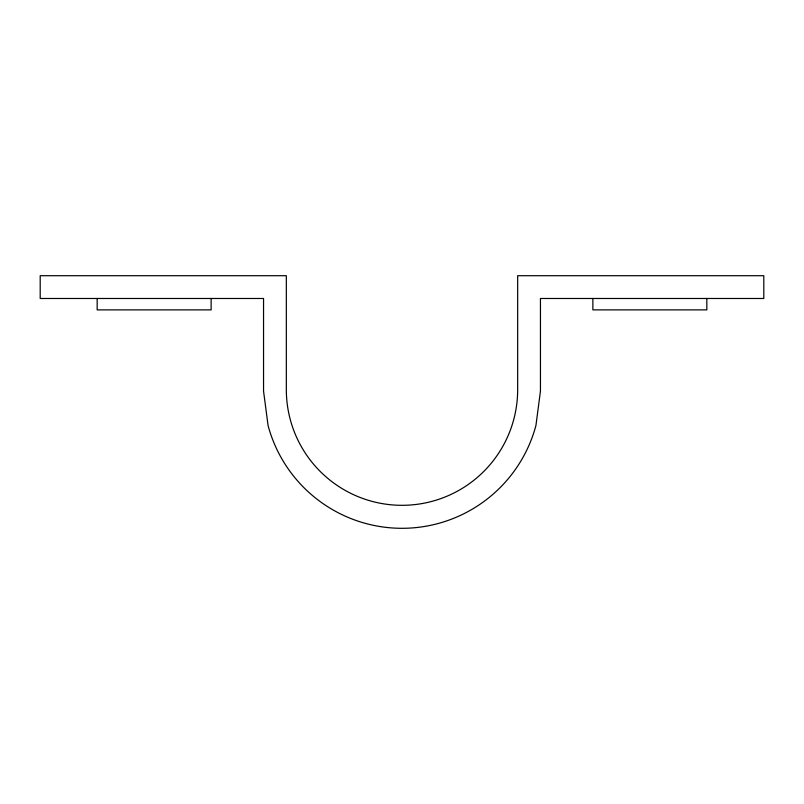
<?xml version="1.0" encoding="UTF-8"?>
<svg xmlns="http://www.w3.org/2000/svg" width="804" height="804" viewBox="0 0 804 804"><rect width="100%" height="100%" fill="white"/><g stroke="black" fill="none" stroke-linecap="round" stroke-linejoin="round"><path stroke-width="1.21" d="M706.827 298.485L706.827 309.882L592.87 309.882L592.87 298.485M211.13 298.485L211.13 309.882L97.173 309.882L97.173 298.485M540.449 391.146L535.926 425.537A138.65 138.65 0 0 1 268.074 425.537L263.551 391.146L263.551 298.485L40.2 298.485L40.2 275.702L286.335 275.702L286.335 389.649A115.665 115.665 0 0 0 402 505.314A115.665 115.665 0 0 0 517.665 389.649L517.665 275.702L763.8 275.702L763.8 298.485L540.449 298.485L540.449 391.146"/></g></svg>
